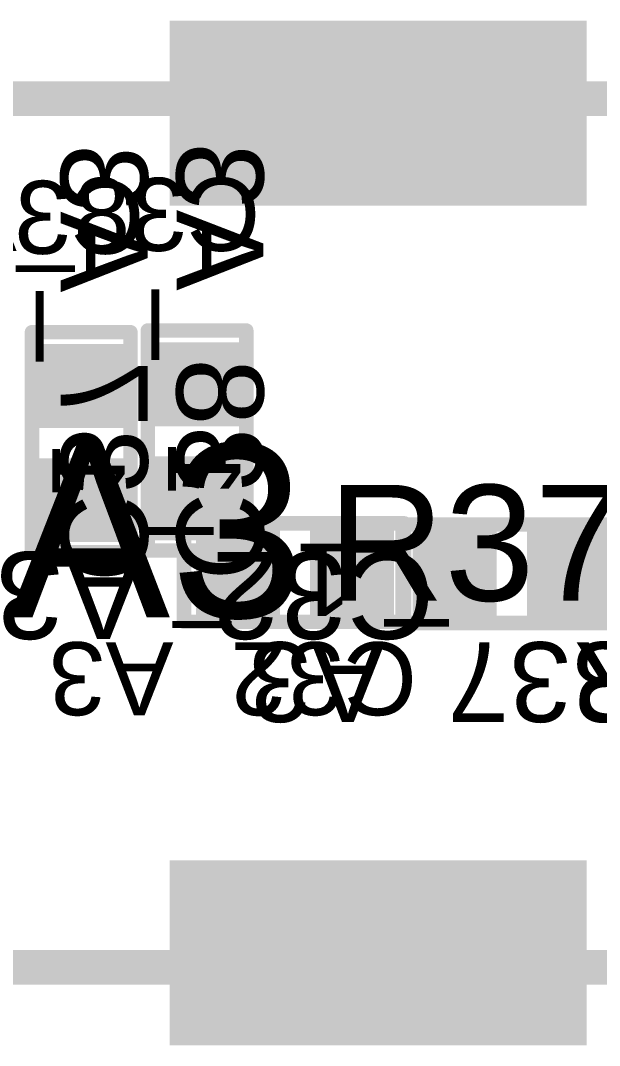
# Model space of a CAD drawing. Header units: inches. Extents: x -0.3 to 12.2, y -3.2 to 4.4.
# Drawn here: x 0.984 to 1.184, y 2.203 to 2.557 of the extents above; entities that cross this region are included whole.
import ezdxf

# ---------------------------------------------------------------- set-up
doc = ezdxf.new("R2010")
doc.units = ezdxf.units.IN
doc.header["$MEASUREMENT"] = 0
for name, color, linetype in [('Board Layer Stack Bottom Overlay', 54, 'Continuous'), ('Board Layer Stack Bottom Solder', 6, 'Continuous'), ('Bottom Assembly', 216, 'Continuous'), ('Bottom Layer_L8', 5, 'Continuous'), ('Bottom Paste', 16, 'Continuous'), ('FAB', 56, 'Continuous'), ('Top Assembly', 6, 'Continuous'), ('Top Overlay', 2, 'Continuous'), ('Top Paste', 8, 'Continuous'), ('Top Solder', 216, 'Continuous'), ('TOP_L1', 1, 'Continuous')]:
    doc.layers.add(name, color=color, linetype=linetype)
doc.styles.add('Arial', font='', dxfattribs={"height": 0.2})
doc.styles.get('Arial').set_extended_font_data('Arial')

# ---------------------------------------------------------------- blocks, each defined once
blk = doc.blocks.new('RF_S__22')
at = {"layer": 'Top Paste'}
for points in [[(0.31, 0.175), (0.31, 0.115), (0.17, 0.115), (0.17, 0.175)], [(0.17, -0.175), (0.17, -0.115), (0.31, -0.115), (0.31, -0.175)]]:
    blk.add_hatch(color=8, dxfattribs=at).paths.add_polyline_path(points)
at = {"layer": 'Top Solder'}
for points in [[(0.312, 0.177), (0.312, 0.113), (0.168, 0.113), (0.168, 0.177)], [(0.168, -0.177), (0.168, -0.113), (0.312, -0.113), (0.312, -0.177)]]:
    blk.add_hatch(color=216, dxfattribs=at).paths.add_polyline_path(points)
at = {"layer": 'TOP_L1'}
for points in [[(0.31, 0.175), (0.31, 0.115), (0.17, 0.115), (0.17, 0.175)], [(0.17, -0.175), (0.17, -0.115), (0.31, -0.115), (0.31, -0.175)]]:
    blk.add_hatch(color=1, dxfattribs=at).paths.add_polyline_path(points)
at = {"layer": 'Top Assembly'}
for points in [[(-0.5, 0.15, 0.012, 0.012, 0), (0.5, 0.15, 0.012, 0.012, 0)], [(-0.5, -0.15, 0.012, 0.012, 0), (0.5, -0.15, 0.012, 0.012, 0)]]:
    blk.add_lwpolyline(points, format="xyseb", dxfattribs=at)
at = {"layer": 'Top Assembly', "style": 'Arial'}
blk.add_text('SH1_A3', height=0.06, rotation=360, dxfattribs=at).set_placement((-0.09727, -0.02918))
blk = doc.blocks.new('C0402_B_60')
at = {"layer": 'Board Layer Stack Bottom Solder'}
for points in [[(-0.004, 0.0145), (-0.004, -0.0145), (-0.033, -0.0145), (-0.033, 0.0145)], [(0.0354, 0.0145), (0.0354, -0.0145), (0.0064, -0.0145), (0.0064, 0.0145)]]:
    blk.add_hatch(color=6, dxfattribs=at).paths.add_polyline_path(points)
at = {"layer": 'Bottom Layer_L8'}
for points in [[(-0.006, 0.0125), (-0.006, -0.0125), (-0.031, -0.0125), (-0.031, 0.0125)], [(0.0334, 0.0125), (0.0334, -0.0125), (0.0084, -0.0125), (0.0084, 0.0125)]]:
    blk.add_hatch(color=5, dxfattribs=at).paths.add_polyline_path(points)
at = {"layer": 'Bottom Paste'}
for points in [[(-0.006, 0.0125), (-0.006, -0.0125), (-0.031, -0.0125), (-0.031, 0.0125)], [(0.0334, 0.0125), (0.0334, -0.0125), (0.0084, -0.0125), (0.0084, 0.0125)]]:
    blk.add_hatch(color=16, dxfattribs=at).paths.add_polyline_path(points)
at = {"layer": 'Board Layer Stack Bottom Overlay'}
for points in [[(-0.0365, 0.017, 0.005, 0.005, 0), (-0.0365, -0.017, 0.005, 0.005, 0)], [(-0.0365, 0.017, 0.005, 0.005, 0), (0.0395, 0.017, 0.005, 0.005, 0)], [(0.0395, 0.017, 0.005, 0.005, 0), (0.0395, -0.017, 0.005, 0.005, 0)], [(-0.0365, -0.017, 0.005, 0.005, 0), (0.0365, -0.017, 0.005, 0.005, 0)], [(0.0365, -0.017, 0.005, 0.005, 0), (0.0395, -0.017, 0.005, 0.005, 0)]]:
    blk.add_lwpolyline(points, format="xyseb", dxfattribs=at)
for points in [[(-0.03775, 0.017, 0.0025, 0.0025, 1), (-0.03525, 0.017, 0.0025, 0.0025, 1)], [(-0.03775, 0.017, 0.0025, 0.0025, 1), (-0.03525, 0.017, 0.0025, 0.0025, 1)], [(0.03825, 0.017, 0.0025, 0.0025, 1), (0.04075, 0.017, 0.0025, 0.0025, 1)], [(0.03825, 0.017, 0.0025, 0.0025, 1), (0.04075, 0.017, 0.0025, 0.0025, 1)], [(-0.03775, -0.017, 0.0025, 0.0025, 1), (-0.03525, -0.017, 0.0025, 0.0025, 1)], [(-0.03775, -0.017, 0.0025, 0.0025, 1), (-0.03525, -0.017, 0.0025, 0.0025, 1)], [(0.03525, -0.017, 0.0025, 0.0025, 1), (0.03775, -0.017, 0.0025, 0.0025, 1)], [(0.03525, -0.017, 0.0025, 0.0025, 1), (0.03775, -0.017, 0.0025, 0.0025, 1)], [(0.03825, -0.017, 0.0025, 0.0025, 1), (0.04075, -0.017, 0.0025, 0.0025, 1)], [(0.03825, -0.017, 0.0025, 0.0025, 1), (0.04075, -0.017, 0.0025, 0.0025, 1)]]:
    blk.add_lwpolyline(points, format="xyseb", close=True, dxfattribs=at)
at = {"layer": 'Bottom Assembly'}
for points in [[(-0.0365, 0.017, 0.005, 0.005, 0), (-0.0365, -0.017, 0.005, 0.005, 0)], [(-0.0365, 0.017, 0.005, 0.005, 0), (0.0395, 0.017, 0.005, 0.005, 0)], [(0.0395, 0.017, 0.005, 0.005, 0), (0.0395, -0.017, 0.005, 0.005, 0)], [(-0.0365, -0.017, 0.005, 0.005, 0), (0.0395, -0.017, 0.005, 0.005, 0)]]:
    blk.add_lwpolyline(points, format="xyseb", dxfattribs=at)
for points in [[(-0.03775, 0.017, 0.0025, 0.0025, 1), (-0.03525, 0.017, 0.0025, 0.0025, 1)], [(-0.03775, 0.017, 0.0025, 0.0025, 1), (-0.03525, 0.017, 0.0025, 0.0025, 1)], [(0.03825, 0.017, 0.0025, 0.0025, 1), (0.04075, 0.017, 0.0025, 0.0025, 1)], [(0.03825, 0.017, 0.0025, 0.0025, 1), (0.04075, 0.017, 0.0025, 0.0025, 1)], [(-0.03775, -0.017, 0.0025, 0.0025, 1), (-0.03525, -0.017, 0.0025, 0.0025, 1)], [(-0.03775, -0.017, 0.0025, 0.0025, 1), (-0.03525, -0.017, 0.0025, 0.0025, 1)], [(0.03825, -0.017, 0.0025, 0.0025, 1), (0.04075, -0.017, 0.0025, 0.0025, 1)], [(0.03825, -0.017, 0.0025, 0.0025, 1), (0.04075, -0.017, 0.0025, 0.0025, 1)]]:
    blk.add_lwpolyline(points, format="xyseb", close=True, dxfattribs=at)
at = {"layer": 'Bottom Assembly', "style": 'Arial', "text_generation_flag": 2}
blk.add_text('C38_A3', height=0.03, rotation=180, dxfattribs=at).set_placement((-0.04693, 0.00707))
at = {"layer": 'FAB', "style": 'Arial', "text_generation_flag": 2}
blk.add_text('1', height=0.025, rotation=180, dxfattribs=at).set_placement((-0.0185, 0.01))
blk = doc.blocks.new('C0402_B_64')
at = {"layer": 'Board Layer Stack Bottom Solder'}
for points in [[(-0.004, 0.0145), (-0.004, -0.0145), (-0.033, -0.0145), (-0.033, 0.0145)], [(0.0354, 0.0145), (0.0354, -0.0145), (0.0064, -0.0145), (0.0064, 0.0145)]]:
    blk.add_hatch(color=6, dxfattribs=at).paths.add_polyline_path(points)
at = {"layer": 'Bottom Layer_L8'}
for points in [[(-0.006, 0.0125), (-0.006, -0.0125), (-0.031, -0.0125), (-0.031, 0.0125)], [(0.0334, 0.0125), (0.0334, -0.0125), (0.0084, -0.0125), (0.0084, 0.0125)]]:
    blk.add_hatch(color=5, dxfattribs=at).paths.add_polyline_path(points)
at = {"layer": 'Bottom Paste'}
for points in [[(-0.006, 0.0125), (-0.006, -0.0125), (-0.031, -0.0125), (-0.031, 0.0125)], [(0.0334, 0.0125), (0.0334, -0.0125), (0.0084, -0.0125), (0.0084, 0.0125)]]:
    blk.add_hatch(color=16, dxfattribs=at).paths.add_polyline_path(points)
at = {"layer": 'Board Layer Stack Bottom Overlay'}
for points in [[(-0.0365, 0.017, 0.005, 0.005, 0), (-0.0365, -0.017, 0.005, 0.005, 0)], [(-0.0365, 0.017, 0.005, 0.005, 0), (0.0395, 0.017, 0.005, 0.005, 0)], [(0.0395, 0.017, 0.005, 0.005, 0), (0.0395, -0.017, 0.005, 0.005, 0)], [(-0.0365, -0.017, 0.005, 0.005, 0), (0.0365, -0.017, 0.005, 0.005, 0)], [(0.0365, -0.017, 0.005, 0.005, 0), (0.0395, -0.017, 0.005, 0.005, 0)]]:
    blk.add_lwpolyline(points, format="xyseb", dxfattribs=at)
for points in [[(-0.03775, 0.017, 0.0025, 0.0025, 1), (-0.03525, 0.017, 0.0025, 0.0025, 1)], [(-0.03775, 0.017, 0.0025, 0.0025, 1), (-0.03525, 0.017, 0.0025, 0.0025, 1)], [(0.03825, 0.017, 0.0025, 0.0025, 1), (0.04075, 0.017, 0.0025, 0.0025, 1)], [(0.03825, 0.017, 0.0025, 0.0025, 1), (0.04075, 0.017, 0.0025, 0.0025, 1)], [(-0.03775, -0.017, 0.0025, 0.0025, 1), (-0.03525, -0.017, 0.0025, 0.0025, 1)], [(-0.03775, -0.017, 0.0025, 0.0025, 1), (-0.03525, -0.017, 0.0025, 0.0025, 1)], [(0.03525, -0.017, 0.0025, 0.0025, 1), (0.03775, -0.017, 0.0025, 0.0025, 1)], [(0.03525, -0.017, 0.0025, 0.0025, 1), (0.03775, -0.017, 0.0025, 0.0025, 1)], [(0.03825, -0.017, 0.0025, 0.0025, 1), (0.04075, -0.017, 0.0025, 0.0025, 1)], [(0.03825, -0.017, 0.0025, 0.0025, 1), (0.04075, -0.017, 0.0025, 0.0025, 1)]]:
    blk.add_lwpolyline(points, format="xyseb", close=True, dxfattribs=at)
at = {"layer": 'Bottom Assembly'}
for points in [[(-0.0365, 0.017, 0.005, 0.005, 0), (-0.0365, -0.017, 0.005, 0.005, 0)], [(-0.0365, 0.017, 0.005, 0.005, 0), (0.0395, 0.017, 0.005, 0.005, 0)], [(0.0395, 0.017, 0.005, 0.005, 0), (0.0395, -0.017, 0.005, 0.005, 0)], [(-0.0365, -0.017, 0.005, 0.005, 0), (0.0395, -0.017, 0.005, 0.005, 0)]]:
    blk.add_lwpolyline(points, format="xyseb", dxfattribs=at)
for points in [[(-0.03775, 0.017, 0.0025, 0.0025, 1), (-0.03525, 0.017, 0.0025, 0.0025, 1)], [(-0.03775, 0.017, 0.0025, 0.0025, 1), (-0.03525, 0.017, 0.0025, 0.0025, 1)], [(0.03825, 0.017, 0.0025, 0.0025, 1), (0.04075, 0.017, 0.0025, 0.0025, 1)], [(0.03825, 0.017, 0.0025, 0.0025, 1), (0.04075, 0.017, 0.0025, 0.0025, 1)], [(-0.03775, -0.017, 0.0025, 0.0025, 1), (-0.03525, -0.017, 0.0025, 0.0025, 1)], [(-0.03775, -0.017, 0.0025, 0.0025, 1), (-0.03525, -0.017, 0.0025, 0.0025, 1)], [(0.03825, -0.017, 0.0025, 0.0025, 1), (0.04075, -0.017, 0.0025, 0.0025, 1)], [(0.03825, -0.017, 0.0025, 0.0025, 1), (0.04075, -0.017, 0.0025, 0.0025, 1)]]:
    blk.add_lwpolyline(points, format="xyseb", close=True, dxfattribs=at)
at = {"layer": 'Bottom Assembly', "style": 'Arial', "text_generation_flag": 2}
blk.add_text('C37_A3', height=0.03, rotation=180, dxfattribs=at).set_placement((-0.04693, 0.00707))
at = {"layer": 'FAB', "style": 'Arial', "text_generation_flag": 2}
blk.add_text('1', height=0.025, rotation=180, dxfattribs=at).set_placement((-0.0185, 0.01))
blk = doc.blocks.new('C0402_84')
at = {"layer": 'Top Paste'}
for points in [[(-0.031, -0.0125), (-0.031, 0.0125), (-0.006, 0.0125), (-0.006, -0.0125)], [(0.0084, -0.0125), (0.0084, 0.0125), (0.0334, 0.0125), (0.0334, -0.0125)]]:
    blk.add_hatch(color=8, dxfattribs=at).paths.add_polyline_path(points)
at = {"layer": 'Top Solder'}
for points in [[(-0.033, -0.0145), (-0.033, 0.0145), (-0.004, 0.0145), (-0.004, -0.0145)], [(0.0064, -0.0145), (0.0064, 0.0145), (0.0354, 0.0145), (0.0354, -0.0145)]]:
    blk.add_hatch(color=216, dxfattribs=at).paths.add_polyline_path(points)
at = {"layer": 'TOP_L1'}
for points in [[(-0.031, -0.0125), (-0.031, 0.0125), (-0.006, 0.0125), (-0.006, -0.0125)], [(0.0084, -0.0125), (0.0084, 0.0125), (0.0334, 0.0125), (0.0334, -0.0125)]]:
    blk.add_hatch(color=1, dxfattribs=at).paths.add_polyline_path(points)
at = {"layer": 'Top Assembly'}
for points in [[(-0.0365, 0.017, 0.005, 0.005, 0), (-0.0365, -0.017, 0.005, 0.005, 0)], [(0.0395, 0.017, 0.005, 0.005, 0), (-0.0365, 0.017, 0.005, 0.005, 0)], [(0.0395, 0.017, 0.005, 0.005, 0), (0.0395, -0.017, 0.005, 0.005, 0)], [(0.0395, -0.017, 0.005, 0.005, 0), (-0.0365, -0.017, 0.005, 0.005, 0)]]:
    blk.add_lwpolyline(points, format="xyseb", dxfattribs=at)
for points in [[(-0.03775, 0.017, 0.0025, 0.0025, 1), (-0.03525, 0.017, 0.0025, 0.0025, 1)], [(-0.03775, 0.017, 0.0025, 0.0025, 1), (-0.03525, 0.017, 0.0025, 0.0025, 1)], [(0.03825, 0.017, 0.0025, 0.0025, 1), (0.04075, 0.017, 0.0025, 0.0025, 1)], [(0.03825, 0.017, 0.0025, 0.0025, 1), (0.04075, 0.017, 0.0025, 0.0025, 1)], [(-0.03775, -0.017, 0.0025, 0.0025, 1), (-0.03525, -0.017, 0.0025, 0.0025, 1)], [(-0.03775, -0.017, 0.0025, 0.0025, 1), (-0.03525, -0.017, 0.0025, 0.0025, 1)], [(0.03825, -0.017, 0.0025, 0.0025, 1), (0.04075, -0.017, 0.0025, 0.0025, 1)], [(0.03825, -0.017, 0.0025, 0.0025, 1), (0.04075, -0.017, 0.0025, 0.0025, 1)]]:
    blk.add_lwpolyline(points, format="xyseb", close=True, dxfattribs=at)
at = {"layer": 'Top Overlay'}
for points in [[(0.0365, 0.017, 0.005, 0.005, 0), (-0.0365, 0.017, 0.005, 0.005, 0)], [(-0.0365, 0.017, 0.005, 0.005, 0), (-0.0365, -0.017, 0.005, 0.005, 0)], [(0.0395, 0.017, 0.005, 0.005, 0), (0.0365, 0.017, 0.005, 0.005, 0)], [(0.0395, 0.017, 0.005, 0.005, 0), (0.0395, -0.017, 0.005, 0.005, 0)], [(0.0395, -0.017, 0.005, 0.005, 0), (-0.0365, -0.017, 0.005, 0.005, 0)]]:
    blk.add_lwpolyline(points, format="xyseb", dxfattribs=at)
for points in [[(-0.03775, 0.017, 0.0025, 0.0025, 1), (-0.03525, 0.017, 0.0025, 0.0025, 1)], [(-0.03775, 0.017, 0.0025, 0.0025, 1), (-0.03525, 0.017, 0.0025, 0.0025, 1)], [(0.03525, 0.017, 0.0025, 0.0025, 1), (0.03775, 0.017, 0.0025, 0.0025, 1)], [(0.03525, 0.017, 0.0025, 0.0025, 1), (0.03775, 0.017, 0.0025, 0.0025, 1)], [(0.03825, 0.017, 0.0025, 0.0025, 1), (0.04075, 0.017, 0.0025, 0.0025, 1)], [(0.03825, 0.017, 0.0025, 0.0025, 1), (0.04075, 0.017, 0.0025, 0.0025, 1)], [(-0.03775, -0.017, 0.0025, 0.0025, 1), (-0.03525, -0.017, 0.0025, 0.0025, 1)], [(-0.03775, -0.017, 0.0025, 0.0025, 1), (-0.03525, -0.017, 0.0025, 0.0025, 1)], [(0.03825, -0.017, 0.0025, 0.0025, 1), (0.04075, -0.017, 0.0025, 0.0025, 1)], [(0.03825, -0.017, 0.0025, 0.0025, 1), (0.04075, -0.017, 0.0025, 0.0025, 1)]]:
    blk.add_lwpolyline(points, format="xyseb", close=True, dxfattribs=at)
at = {"layer": 'FAB', "style": 'Arial'}
blk.add_text('1', height=0.025, dxfattribs=at).set_placement((-0.0185, -0.01))
at = {"layer": 'Top Assembly', "style": 'Arial'}
blk.add_text('C32_A3', height=0.03, dxfattribs=at).set_placement((-0.04693, -0.00707))
blk = doc.blocks.new('_0402_116')
at = {"layer": 'Top Paste'}
for points in [[(-0.006, 0.0125), (-0.006, -0.0125), (-0.031, -0.0125), (-0.031, 0.0125)], [(0.0334, 0.0125), (0.0334, -0.0125), (0.0084, -0.0125), (0.0084, 0.0125)]]:
    blk.add_hatch(color=8, dxfattribs=at).paths.add_polyline_path(points)
at = {"layer": 'Top Solder'}
for points in [[(-0.004, 0.0145), (-0.004, -0.0145), (-0.033, -0.0145), (-0.033, 0.0145)], [(0.0354, 0.0145), (0.0354, -0.0145), (0.0064, -0.0145), (0.0064, 0.0145)]]:
    blk.add_hatch(color=216, dxfattribs=at).paths.add_polyline_path(points)
at = {"layer": 'TOP_L1'}
for points in [[(-0.006, 0.0125), (-0.006, -0.0125), (-0.031, -0.0125), (-0.031, 0.0125)], [(0.0334, 0.0125), (0.0334, -0.0125), (0.0084, -0.0125), (0.0084, 0.0125)]]:
    blk.add_hatch(color=1, dxfattribs=at).paths.add_polyline_path(points)
at = {"layer": 'Top Assembly'}
for points in [[(-0.0365, 0.017, 0.005, 0.005, 0), (0.0395, 0.017, 0.005, 0.005, 0)], [(-0.0365, -0.017, 0.005, 0.005, 0), (-0.0365, 0.017, 0.005, 0.005, 0)], [(0.0395, -0.017, 0.005, 0.005, 0), (0.0395, 0.017, 0.005, 0.005, 0)], [(-0.0365, -0.017, 0.005, 0.005, 0), (0.0395, -0.017, 0.005, 0.005, 0)]]:
    blk.add_lwpolyline(points, format="xyseb", dxfattribs=at)
for points in [[(-0.03775, 0.017, 0.0025, 0.0025, 1), (-0.03525, 0.017, 0.0025, 0.0025, 1)], [(-0.03775, 0.017, 0.0025, 0.0025, 1), (-0.03525, 0.017, 0.0025, 0.0025, 1)], [(0.03825, 0.017, 0.0025, 0.0025, 1), (0.04075, 0.017, 0.0025, 0.0025, 1)], [(0.03825, 0.017, 0.0025, 0.0025, 1), (0.04075, 0.017, 0.0025, 0.0025, 1)], [(-0.03775, -0.017, 0.0025, 0.0025, 1), (-0.03525, -0.017, 0.0025, 0.0025, 1)], [(-0.03775, -0.017, 0.0025, 0.0025, 1), (-0.03525, -0.017, 0.0025, 0.0025, 1)], [(0.03825, -0.017, 0.0025, 0.0025, 1), (0.04075, -0.017, 0.0025, 0.0025, 1)], [(0.03825, -0.017, 0.0025, 0.0025, 1), (0.04075, -0.017, 0.0025, 0.0025, 1)]]:
    blk.add_lwpolyline(points, format="xyseb", close=True, dxfattribs=at)
at = {"layer": 'Top Overlay'}
for points in [[(-0.0365, 0.017, 0.005, 0.005, 0), (0.0365, 0.017, 0.005, 0.005, 0)], [(-0.0365, -0.017, 0.005, 0.005, 0), (-0.0365, 0.017, 0.005, 0.005, 0)], [(0.0365, 0.017, 0.005, 0.005, 0), (0.0395, 0.017, 0.005, 0.005, 0)], [(0.0395, -0.017, 0.005, 0.005, 0), (0.0395, 0.017, 0.005, 0.005, 0)], [(-0.0365, -0.017, 0.005, 0.005, 0), (0.0395, -0.017, 0.005, 0.005, 0)]]:
    blk.add_lwpolyline(points, format="xyseb", dxfattribs=at)
for points in [[(-0.03775, 0.017, 0.0025, 0.0025, 1), (-0.03525, 0.017, 0.0025, 0.0025, 1)], [(-0.03775, 0.017, 0.0025, 0.0025, 1), (-0.03525, 0.017, 0.0025, 0.0025, 1)], [(0.03525, 0.017, 0.0025, 0.0025, 1), (0.03775, 0.017, 0.0025, 0.0025, 1)], [(0.03525, 0.017, 0.0025, 0.0025, 1), (0.03775, 0.017, 0.0025, 0.0025, 1)], [(0.03825, 0.017, 0.0025, 0.0025, 1), (0.04075, 0.017, 0.0025, 0.0025, 1)], [(0.03825, 0.017, 0.0025, 0.0025, 1), (0.04075, 0.017, 0.0025, 0.0025, 1)], [(-0.03775, -0.017, 0.0025, 0.0025, 1), (-0.03525, -0.017, 0.0025, 0.0025, 1)], [(-0.03775, -0.017, 0.0025, 0.0025, 1), (-0.03525, -0.017, 0.0025, 0.0025, 1)], [(0.03825, -0.017, 0.0025, 0.0025, 1), (0.04075, -0.017, 0.0025, 0.0025, 1)], [(0.03825, -0.017, 0.0025, 0.0025, 1), (0.04075, -0.017, 0.0025, 0.0025, 1)]]:
    blk.add_lwpolyline(points, format="xyseb", close=True, dxfattribs=at)
at = {"layer": 'Top Assembly', "style": 'Arial'}
blk.add_text('R37_A3', height=0.04, rotation=360, dxfattribs=at).set_placement((-0.06239, -0.0093))

msp = doc.modelspace()

# ---------------------------------------------------------------- block references
for name, p in [('RF_S__22', (0.8675, 2.38)), ('_0402_116', (1.15249, 2.36591))]:
    msp.add_blockref(name, p)
for name, p, rotation in [('C0402_B_64', (1.005, 2.40984), 90), ('C0402_B_60', (1.045, 2.41044), 90), ('C0402_84', (1.08, 2.36634), 180)]:
    msp.add_blockref(name, p, dxfattribs=dict(rotation=rotation))

# ---------------------------------------------------------------- texts
at = {"layer": 'Board Layer Stack Bottom Overlay', "style": 'Arial', "text_generation_flag": 2}
for s, p in [('C38_A3', (1.06689, 2.47742)), ('C37_A3', (1.02689, 2.47642))]:
    msp.add_text(s, height=0.025197, dxfattribs=at).set_placement(p)
at = {"layer": 'Top Overlay', "style": 'Arial'}
for s, height, p in [('C32_A3', 0.025197, (1.121, 2.34228)), ('R37_A3', 0.027559, (1.20202, 2.34229)), ('R36_A3', 0.027559, (1.31365, 2.34231))]:
    msp.add_text(s, height=height, rotation=180, dxfattribs=at).set_placement(p)

doc.saveas('drawing.dxf')
